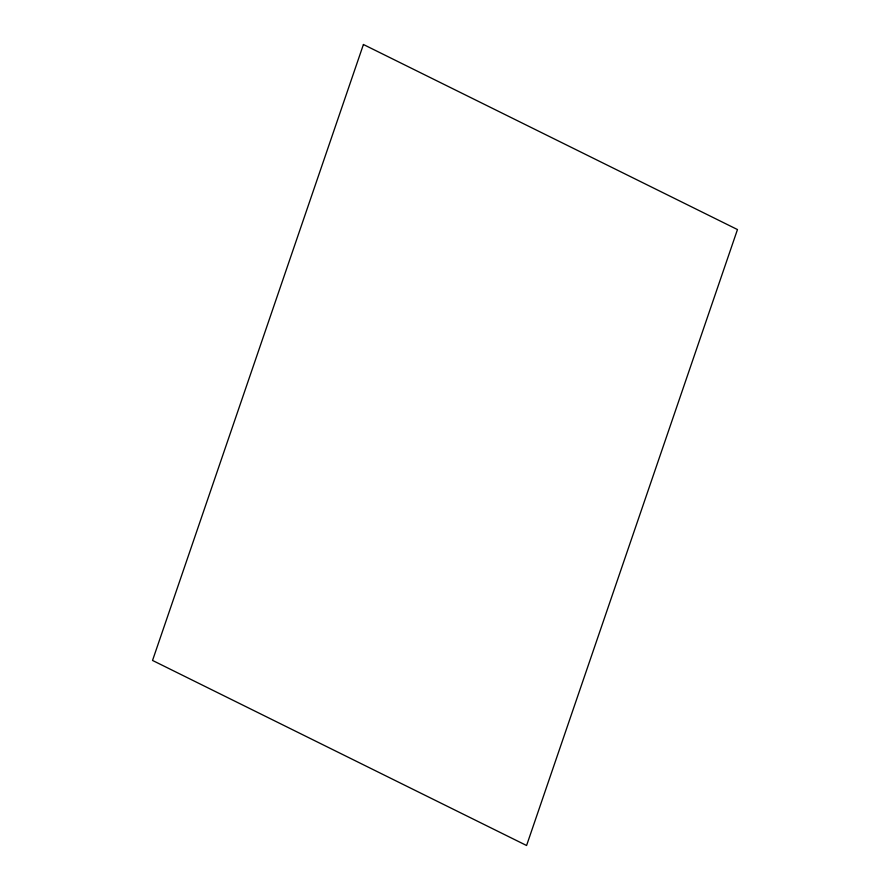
<?xml version="1.0" encoding="UTF-8"?>
<svg xmlns="http://www.w3.org/2000/svg" width="890" height="890" viewBox="0 0 890 890"><rect width="100%" height="100%" fill="white"/><g stroke="black" fill="none" stroke-linecap="round" stroke-linejoin="round"><path stroke-width="1.33" d="M363.42 44.5L152.535 660.447L526.58 845.5L737.465 229.553L363.42 44.5"/></g></svg>
